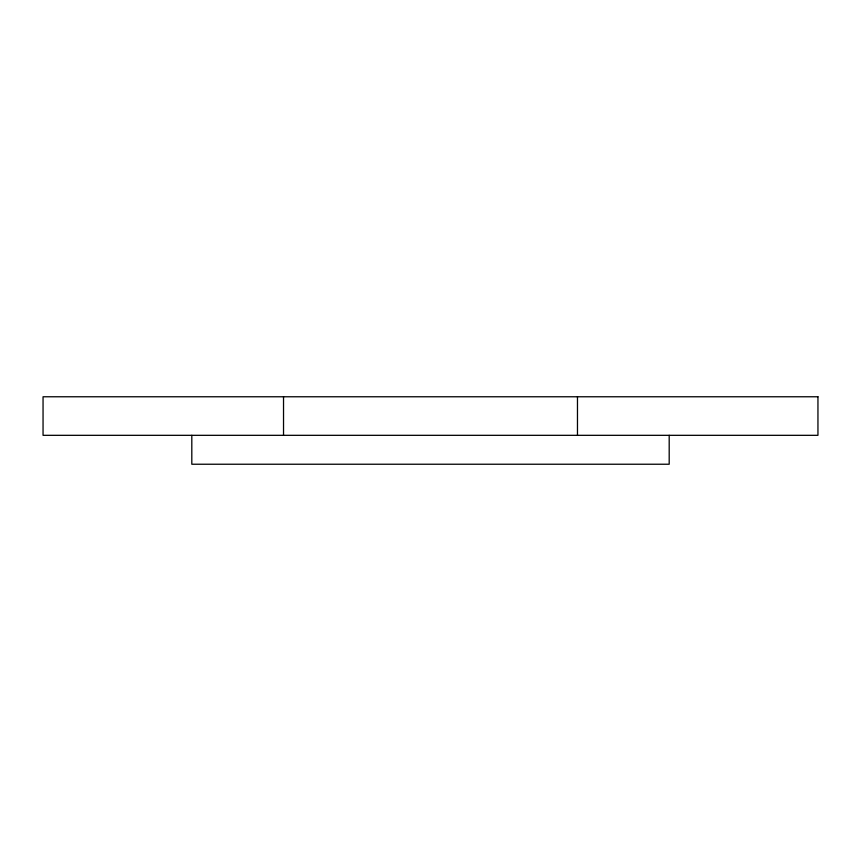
<?xml version="1.0" encoding="UTF-8"?>
<svg xmlns="http://www.w3.org/2000/svg" width="861" height="861" viewBox="0 0 861 861"><rect width="100%" height="100%" fill="white"/><g stroke="black" fill="none" stroke-linecap="round" stroke-linejoin="round"><path stroke-width="1.29" d="M669.191 435.322L669.191 464.23L191.809 464.23L191.809 435.322M577.473 396.77L577.473 435.322M283.527 396.77L283.527 435.322M817.95 396.77L43.05 396.77L43.05 435.322L817.95 435.322L817.95 396.77"/></g></svg>
